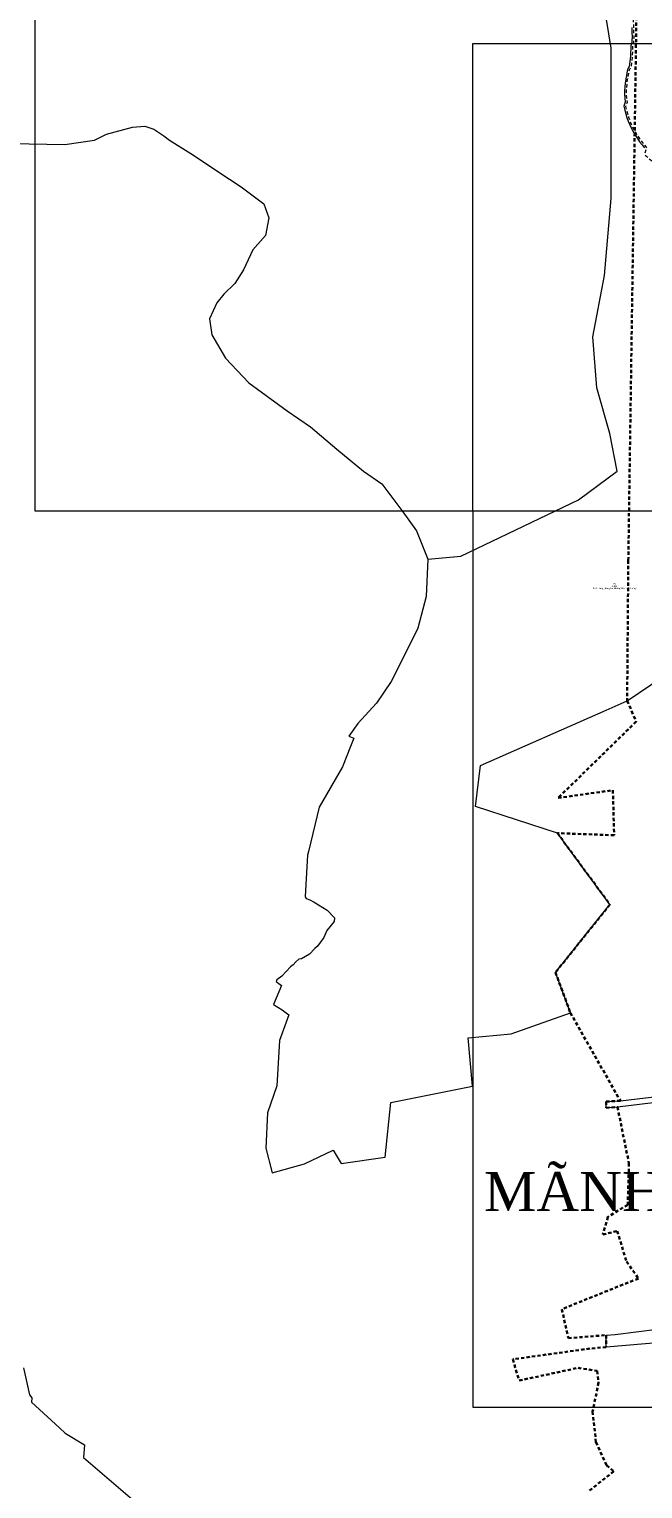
# Model space of a CAD drawing. Header units: metres. Extents: x 542180 to 550635, y 1840441 to 1846931.
# Drawn here: x 545649 to 546022, y 1841963 to 1842851 of the extents above; entities that cross this region are included whole.
import ezdxf
from ezdxf.enums import TextEntityAlignment as Align

# ---------------------------------------------------------------- set-up
doc = ezdxf.new("R2010")
doc.units = ezdxf.units.M
doc.header["$MEASUREMENT"] = 0
doc.linetypes.add('DGN Style 2', pattern=[3.355162, 2.013097, -1.342065])
for name, color, linetype, lineweight in [('Level 10', 7, 'Continuous', 0), ('Level 15', 7, 'Continuous', 0), ('Level 19', 7, 'Continuous', 0), ('Level 30', 7, 'Continuous', 0), ('Level 34', 7, 'Continuous', 0), ('Level 6', 7, 'Continuous', 0), ('Level 62', 7, 'Continuous', 0)]:
    doc.layers.add(name, color=color, linetype=linetype, lineweight=lineweight)
doc.styles.add('Style-Times New Roman', font='times.ttf')

msp = doc.modelspace()

# ---------------------------------------------------------------- linework, layer by layer
at = {"layer": 'Level 10', "color": 7, "lineweight": 0, "flags": 128}
for points in [[(545891.55, 1842528.63), (545911.5, 1842530.5), (545983.24, 1842564.83), (546006.65, 1842582.31), (546002.26, 1842605.24), (545994.32, 1842633.06), (545991.94, 1842664.06), (545999.09, 1842701.41), (546003.06, 1842748.31), (546003.06, 1842839.71), (545996.08, 1842882.37)], [(545638.1, 1842781.64), (545670.76, 1842781.18), (545688.67, 1842783.75), (545696.09, 1842787.42), (545711.79, 1842791.62), (545719.29, 1842792.16), (545724.91, 1842790.37), (545730.86, 1842786.33), (545734.44, 1842783.74), (545740.91, 1842779.58), (545749, 1842774.57), (545763.81, 1842764.58), (545777.96, 1842755.29), (545791.7, 1842744.94), (545794.88, 1842736.52), (545792.79, 1842725.77), (545785.06, 1842716.97), (545779.37, 1842704.82), (545774.05, 1842696.53), (545767.52, 1842689.98), (545763.07, 1842684.67), (545758.74, 1842674.96), (545760.03, 1842665.16), (545768.41, 1842651.01), (545782.56, 1842636.03), (545805.93, 1842618.96), (545820.11, 1842609.33), (545836.15, 1842595.74), (545852.34, 1842582.33), (545863.53, 1842574.5), (545876.29, 1842557.42), (545884.54, 1842545.98), (545891.55, 1842528.63)], [(545891.55, 1842528.63), (545890.55, 1842505.93), (545885.37, 1842486.61), (545876.9, 1842469.5), (545869.17, 1842454.25), (545860.36, 1842441.09), (545849.03, 1842428.6), (545843.4388, 1842420.9529), (545846.5, 1842419.74), (545844.5256, 1842414.7456), (545839.57, 1842402.21), (545825.36, 1842377.7), (545818.9281, 1842350.7819), (545818.39, 1842348.53), (545817.42, 1842334.36), (545817.38, 1842330.67), (545816.94, 1842323.22), (545817.49, 1842322.12), (545819.76, 1842321.36), (545822.41, 1842319.99), (545830.29, 1842314.98), (545834.77, 1842310.33), (545834.64, 1842308.09), (545830.05, 1842302.73), (545828.16, 1842298.38), (545824.46, 1842293.17), (545822.68, 1842291.78), (545819.47, 1842288.37), (545814.58, 1842285.5), (545813.03, 1842285.3), (545811.22, 1842283.7), (545809.5, 1842281.74), (545808.05, 1842280.6), (545802.75, 1842274.84), (545799.57, 1842272.6), (545799.19, 1842271.58), (545802.44, 1842269.18), (545797.64, 1842257.65), (545802.92, 1842254.33), (545807.01, 1842251.39), (545801.38, 1842235.69), (545799.6, 1842208.1), (545793.97, 1842191.7), (545793.03, 1842170.26), (545796.74, 1842155.22), (545816.4, 1842160.62), (545833.98, 1842168.99), (545838.89, 1842160.79), (545865.52, 1842164.81), (545868.96, 1842197.99), (545918.6, 1842208), (545916.06, 1842237.31), (545942.32, 1842239.69), (545978.23, 1842252.58), (545969.17, 1842277.15), (546002.32, 1842318.48), (545970.38, 1842361.94), (545920.57, 1842378.11), (545923.5944, 1842403.2042), (546000, 1842436.81), (546012.77, 1842442.43), (546041.64, 1842461.89)], [(546062.12, 1842201.88), (546006.9, 1842195.22), (546000, 1842194.73), (546000, 1842198.59), (546008.65, 1842199), (546061.19, 1842205.2)], [(546050.39, 1842053.4), (546000, 1842049.07), (546000, 1842049.9008), (546000, 1842055.946), (546000, 1842056.39), (546005.52, 1842056.85), (546031.1352, 1842059.9557)], [(545645.56, 1842036.44), (545649.12, 1842020.08), (545650.53, 1842018.17), (545650.38, 1842015.58), (545667.4, 1842000), (545670.98, 1841996.72), (545682.75, 1841989.62), (545682, 1841981.84), (545711.89, 1841956.3)]]:
    msp.add_lwpolyline(points, dxfattribs=at)
at = {"layer": 'Level 30', "color": 5, "linetype": 'Continuous', "lineweight": 0, "flags": 128}
for points in [[(546015.5709, 1842852.3672), (546015.633, 1842850.5915), (546015.7235, 1842848.8041), (546015.7538, 1842847.0081), (546015.7462, 1842846.1074), (546015.7177, 1842845.1028), (546015.6607, 1842843.0937), (546015.5024, 1842842.5369)], [(546015.5024, 1842842.5369), (546015.1078, 1842841.1484), (546014.8741, 1842834.6432), (546014.0986, 1842828.6235), (546013.0679, 1842826.7397), (546012.6803, 1842824.7731), (546012.2927, 1842822.8064), (546012.0037, 1842821.3402), (546011.8985, 1842820.7629), (546011.5482, 1842818.4795), (546011.2994, 1842816.1769), (546011.1531, 1842813.8596), (546011.1772, 1842811.5363), (546011.3706, 1842809.2204), (546011.6666, 1842806.9154), (546010.8121, 1842804.3792), (546011.3238, 1842802.0541), (546011.9382, 1842799.7541), (546012.6543, 1842797.4836), (546013.4705, 1842795.2472), (546014.3853, 1842793.0492), (546015.3968, 1842790.8941), (546016.5031, 1842788.7861), (546017.7019, 1842786.7293), (546018.991, 1842784.7277), (546020.3677, 1842782.7855), (546021.8293, 1842780.9063), (546023.373, 1842779.0939)]]:
    msp.add_lwpolyline(points, dxfattribs=at)
at = {"layer": 'Level 34', "color": 2, "linetype": 'DGN Style 2', "lineweight": 30}
for p, q in [((546013.47, 1842527.94), (546021.06, 1843036.68)), ((546013.47, 1842527.94), (546012.77, 1842442.43)), ((546012.77, 1842442.43), (546018.3, 1842429.85)), ((546018.3, 1842429.85), (545970.82, 1842383.39)), ((545970.82, 1842383.39), (546004.09, 1842388.06)), ((546004.09, 1842388.06), (546004.86, 1842360.65)), ((546004.86, 1842360.65), (545970.38, 1842361.94)), ((545970.38, 1842361.94), (546002.32, 1842318.48)), ((546002.32, 1842318.48), (545969.17, 1842277.15)), ((545969.17, 1842277.15), (545978.23, 1842252.58)), ((545978.23, 1842252.58), (546008.65, 1842199)), ((546008.65, 1842199), (546000, 1842198.59)), ((546000, 1842198.59), (546000, 1842194.73)), ((546000, 1842194.73), (546006.9, 1842195.22)), ((546006.9, 1842195.22), (546013.89, 1842160.94)), ((546013.89, 1842160.94), (546013.1, 1842135.74)), ((546001.09, 1842128.34), (545997.96, 1842117.66)), ((546013.1, 1842135.74), (546001.09, 1842128.34)), ((545997.96, 1842117.66), (546006.68, 1842119.76)), ((546006.68, 1842119.76), (546012.43, 1842101.15)), ((546012.43, 1842101.15), (546019.63, 1842090.88)), ((546019.63, 1842090.88), (545973.04, 1842072.21)), ((545973.04, 1842072.21), (545977.01, 1842054.51)), ((545990.07, 1842048.22), (545943.19, 1842041.67)), ((545977.01, 1842054.51), (546000, 1842056.39)), ((546000, 1842049.07), (545990.07, 1842048.22)), ((546000, 1842056.39), (546000, 1842049.07)), ((545943.19, 1842041.67), (545947.08, 1842028.78)), ((545947.08, 1842028.78), (545982.91, 1842036.44)), ((545982.91, 1842036.44), (545994.58, 1842034.6)), ((545994.58, 1842034.6), (545995.44, 1842027.52)), ((545995.44, 1842027.52), (545991.75, 1842009.85)), ((545991.75, 1842009.85), (545993.82, 1841991.15)), ((545993.82, 1841991.15), (546000.26, 1841977.19)), ((546000.26, 1841977.19), (546004.62, 1841973.52)), ((546004.62, 1841973.52), (545989.64, 1841961.55))]:
    msp.add_line(p, q, dxfattribs=at)
at = {"layer": 'Level 6', "color": 2, "linetype": 'DGN Style 2', "lineweight": 0, "flags": 128}
msp.add_lwpolyline([(545817.148086, 1843066.501978), (545828.275885, 1843055.010013), (545839.469919, 1843033.879359), (545861.955155, 1843025.28793), (545888.835033, 1843000.428237), (545905.708573, 1842985.122661), (545915.287204, 1842975.915108), (545928.683593, 1842962.712041), (545943.944053, 1842948.482488), (545959.532279, 1842931.40246), (545974.294133, 1842914.712964), (545988.464146, 1842902.255357), (545997.61177, 1842894.031011), (546000.26183, 1842890.806576), (546001.322197, 1842889.433162), (546002.350086, 1842888.006162), (546003.266079, 1842886.786534), (546004.889982, 1842885.845084), (546006.069849, 1842884.255813), (546007.088193, 1842882.784136), (546008.054236, 1842881.283712), (546008.975045, 1842879.742883), (546009.841493, 1842878.176795), (546010.555901, 1842876.777145), (546012.071788, 1842875.498128), (546012.874957, 1842873.626277), (546013.535276, 1842871.93361), (546014.138848, 1842870.219874), (546014.68496, 1842868.487003), (546015.173115, 1842866.736898), (546015.626696, 1842864.872439), (546015.631382, 1842863.024051), (546015.922802, 1842861.346098), (546016.172208, 1842859.558689), (546016.361912, 1842857.763942), (546016.49171, 1842855.963882), (546016.561398, 1842854.160466), (546016.570807, 1842852.387333), (546016.632116, 1842850.634262), (546016.723073, 1842848.837828), (546016.753871, 1842847.012316), (546016.74608, 1842846.089), (546016.656755, 1842842.940468), (546016.102808, 1842840.991484), (546015.871799, 1842834.561189), (546015.066326, 1842828.308828), (546014.019202, 1842826.39501), (546012.986213, 1842821.153867), (546012.884811, 1842820.597411), (546012.540018, 1842818.349904), (546012.296008, 1842816.09164), (546012.153427, 1842813.833247), (546012.176768, 1842811.583159), (546012.365283, 1842809.325747), (546012.687788, 1842806.814353), (546011.848398, 1842804.323002), (546012.295655, 1842802.290724), (546012.898582, 1842800.033673), (546013.601309, 1842797.805574), (546014.402272, 1842795.610924), (546015.299992, 1842793.453963), (546016.292601, 1842791.339111), (546017.378246, 1842789.270469), (546018.554666, 1842787.252066), (546019.819689, 1842785.287851), (546021.170688, 1842783.381909), (546022.605001, 1842781.537792), (546024.464569, 1842779.354543), (546023.43031, 1842775.067457), (546024.826755, 1842773.695918), (546026.678156, 1842772.03257), (546028.631373, 1842770.512386), (546030.696481, 1842769.127796), (546032.827301, 1842767.832838), (546035.009756, 1842766.636233), (546036.901991, 1842765.69872), (546040.61366, 1842763.886109), (546042.124067, 1842762.608334), (546050.351142, 1842759.635118), (546052.119797, 1842758.481652), (546052.137156, 1842758.47008), (546055.096617, 1842756.46036), (546056.598887, 1842755.495356), (546058.100389, 1842754.487816), (546059.272447, 1842753.666943), (546061.693412, 1842753.893171), (546063.459712, 1842752.547738), (546064.900996, 1842751.403587), (546066.319008, 1842750.230841), (546067.713354, 1842749.029997), (546069.083444, 1842747.801445), (546070.428665, 1842746.545798), (546071.748517, 1842745.263453), (546073.042359, 1842743.955054), (546074.123039, 1842742.817745), (546076.172493, 1842742.184292), (546077.579618, 1842740.579329), (546078.778699, 1842739.15523), (546079.949074, 1842737.707374), (546081.090228, 1842736.236479), (546082.201773, 1842734.743031), (546083.283197, 1842733.227642), (546084.332077, 1842731.693871), (546085.36325, 1842730.143524), (546086.353856, 1842728.562868), (546087.31094, 1842726.965606), (546088.235198, 1842725.350654), (546088.924763, 1842724.094845), (546089.987186, 1842722.064777), (546090.81397, 1842720.395124), (546091.606777, 1842718.710449), (546092.365745, 1842717.010149), (546093.090434, 1842715.295015), (546093.674878, 1842713.830952), (546095.42685, 1842712.49011), (546096.150945, 1842710.442099), (546096.743638, 1842708.652496), (546097.295046, 1842706.868729), (546098.454883, 1842703.317755), (546099.060684, 1842701.382955), (546099.443318, 1842699.514469), (546103.767698, 1842691.418356), (546102.648564, 1842678.147647), (546104.030249, 1842672.422028), (546103.437834, 1842670.184633), (546104.249604, 1842665.678794), (546104.532778, 1842664.291762), (546105.082616, 1842661.979922), (546105.725171, 1842659.690854), (546106.453392, 1842657.446401), (546107.371553, 1842655.277712), (546108.103215, 1842653.758359), (546114.329545, 1842654.483175), (546115.752628, 1842652.047658), (546116.90908, 1842650.238565), (546118.136997, 1842648.477191), (546119.434333, 1842646.766357), (546120.799007, 1842645.10874), (546122.228952, 1842643.506998), (546123.721854, 1842641.963734), (546125.275103, 1842640.481363), (546126.886565, 1842639.062413), (546128.76623, 1842637.536119), (546129.73222, 1842635.193318), (546131.304732, 1842634.112865), (546133.174372, 1842633.011794), (546135.128638, 1842632.037637), (546137.129134, 1842631.138882), (546139.166015, 1842630.320168), (546139.6699, 1842630.132287), (546146.83537, 1842627.553666), (546162.930272, 1842617.607146), (546177.679097, 1842610.827071), (546187.748262, 1842606.858124), (546191.579364, 1842604.706767), (546192.880656, 1842603.924381), (546195.786992, 1842602.065392), (546197.0935, 1842601.31064), (546198.979865, 1842601.009367), (546200.621923, 1842599.908681), (546202.061685, 1842598.872504), (546203.466094, 1842597.788827), (546204.833688, 1842596.658898), (546206.16277, 1842595.484116), (546207.423185, 1842594.29285), (546208.77296, 1842593.129771), (546210.008278, 1842591.795686), (546211.172515, 1842590.451066), (546212.209185, 1842589.169795), (546213.619091, 1842588.066292), (546214.869621, 1842586.659035), (546216.026582, 1842585.265009), (546216.28713, 1842584.9344), (546216.300198, 1842584.9344), (546217.205669, 1842583.734733)], dxfattribs=at)
at = {"layer": 'Level 62', "color": 7, "linetype": 'Continuous', "lineweight": 0}
msp.add_line((546015.5024, 1842842.5369), (546031.492, 1842842.5369), dxfattribs=at)
at = {"layer": 'Level 62', "color": 7, "linetype": 'Continuous', "lineweight": 0, "flags": 128}
for points in [[(545652.4491, 1843112.5576), (545652.4491, 1842558.0252), (545918.9794, 1842558.0252)], [(545918.9794, 1842558.0252), (545918.9794, 1842842.5369), (546015.5024, 1842842.5369)], [(545918.9794, 1842558.0252), (546229.9491, 1842558.0252), (546229.9491, 1842562.5208)], [(545918.9794, 1842558.0252), (545918.9794, 1842012.5369), (546496.4794, 1842012.5369), (546496.4794, 1842079.729)]]:
    msp.add_lwpolyline(points, dxfattribs=at)

# ---------------------------------------------------------------- texts
at = {"layer": 'Level 15', "color": 1, "linetype": 'Continuous', "lineweight": 0, "insert": (546005.128018, 1842512.180598), "char_height": 1, "attachment_point": 5, "line_spacing_factor": 0.790495, "style": 'Style-Times New Roman'}
msp.add_mtext('99\\PRPH\\PBQL rừng phòng hộ Hướng Hóa - Đakrông', dxfattribs=at)
at = {"layer": 'Level 19', "color": 250, "linetype": 'Continuous', "lineweight": 0, "style": 'Style-Times New Roman'}
msp.add_text('MÃNH SỐ 4', height=23.82322, dxfattribs=at).set_placement((546021.568296, 1842131.886135), align=Align.CENTER)

doc.saveas('drawing.dxf')
